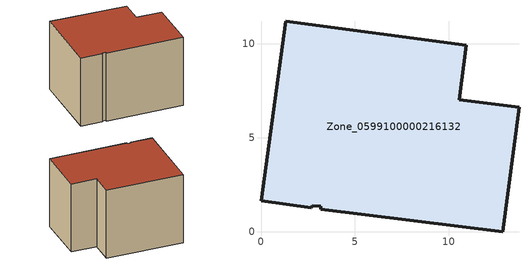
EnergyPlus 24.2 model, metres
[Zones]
Zone_0599100000216132
 floor ground (C_G): 3.17,1.19 3.19,1.35 2.72,1.38 2.68,1.26 0,1.63 1.31,11.19 10.94,9.92 10.56,7.03 13.74,6.62 12.86,0 z0
 wall outside (C_F): 12.86,0 13.74,6.62 10.56,7.03 10.94,9.92 1.31,11.19 0,1.63 2.68,1.26 2.72,1.38 3.19,1.35 3.17,1.19 12.86,0 z0:9.02
 roof outside (C_R): 3.19,1.35 3.17,1.19 12.86,0 13.74,6.62 10.56,7.03 10.94,9.92 1.31,11.19 0,1.63 2.68,1.26 2.72,1.38 z9.02
[BUILDING]
Pand.0599100000216132: North Axis=0; Terrain=City; Loads Convergence Tolerance Value=0.04; Temperature Convergence Tolerance Value=0.4; Solar Distribution=FullExterior; Maximum Number of Warmup Days=25; Minimum Number of Warmup Days=1
[Site:Location]
Rotterdam.The.Hague.AP_ZH_NLD Design_Conditions: Latitude=51.96; Longitude=4.45; Time Zone=1; Elevation=-4.5
[SITE:GROUNDTEMPERATURE:BUILDINGSURFACE]
18, 18, 18, 18, 18, 18, 18, 18, 18, 18, 18, 18
[MATERIAL] Thermal Absorptance=0.9; Solar Absorptance=0.7; Visible Absorptance=0.7
Name | Roughness | Thickness | Conductivity | Density | Specific Heat
G.TC.1946-1964 | MediumSmooth | 0.15 | 1 | 540 | 1210
F.TC.1946-1964 | Rough | 0.3 | 0.857143 | 1920 | 840
R.TC.1946-1964 | MediumRough | 0.2 | 0.235294 | 1500 | 1000
[CONSTRUCTION]
C_G: G.TC.1946-1964
C_F: F.TC.1946-1964
C_R: R.TC.1946-1964
[ZONE]
Zone_0599100000216132: Type=1; Multiplier=1; Ceiling Height=Autocalculate; Volume=Autocalculate; Floor Area=autocalculate; Part of Total Floor Area=Yes
[ZONEINFILTRATION:DESIGNFLOWRATE]
Infil_Zone_0599100000216132: Zone or ZoneList or Space or SpaceList=Zone_0599100000216132; Schedule=AlwaysOn; Design Flow Rate Calculation Method=Flow/Area; Flow Rate per Floor Area=0.003; Constant Term Coefficient=1; Temperature Term Coefficient=0; Velocity Term Coefficient=0; Velocity Squared Term Coefficient=0
[HVACTEMPLATE:ZONE:IDEALLOADSAIRSYSTEM]
Zone_0599100000216132: Maximum Heating Supply Air Temperature=50; Minimum Cooling Supply Air Temperature=13; Maximum Heating Supply Air Humidity Ratio=0.0156; Minimum Cooling Supply Air Humidity Ratio=0.0077; Heating Limit=NoLimit; Cooling Limit=NoLimit; Dehumidification Control Type=ConstantSensibleHeatRatio; Cooling Sensible Heat Ratio=0.7; Dehumidification Setpoint=60; Humidification Control Type=None; Humidification Setpoint=30; Outdoor Air Method=None; Outdoor Air Flow Rate per Person=0.00944; Outdoor Air Flow Rate per Zone Floor Area=0; Outdoor Air Flow Rate per Zone=0; Demand Controlled Ventilation Type=None; Outdoor Air Economizer Type=NoEconomizer; Heat Recovery Type=None; Sensible Heat Recovery Effectiveness=0.7; Latent Heat Recovery Effectiveness=0.65
[ZONECONTROL:THERMOSTAT]
ThermostatControl_Zone_0599100000216132: Zone or ZoneList=Zone_0599100000216132; Control Type Schedule=DualSetpointControlType; Control 1=Thermostat_Zone_0599100000216132; Temperature Difference Between Cutout And Setpoint=0
[THERMOSTATSETPOINT:DUALSETPOINT]
Thermostat_Zone_0599100000216132: Heating Setpoint Temperature Schedule=HeatingSetpoint_Zone_0599100000216132; Cooling Setpoint Temperature Schedule=CoolingSetpoint_Zone_0599100000216132
[SCHEDULE:COMPACT]
HeatingSetpoint_Zone_0599100000216132: Through: 12/31, For: AllDays, Until: 24:00, 21
CoolingSetpoint_Zone_0599100000216132: Through: 12/31, For: AllDays, Until: 24:00, 24
DualSetpointControlType: Through: 12/31, For: AllDays, Until: 24:00, 4
AlwaysOn: Through: 12/31, For: AllDays, Until: 24:00, 1
